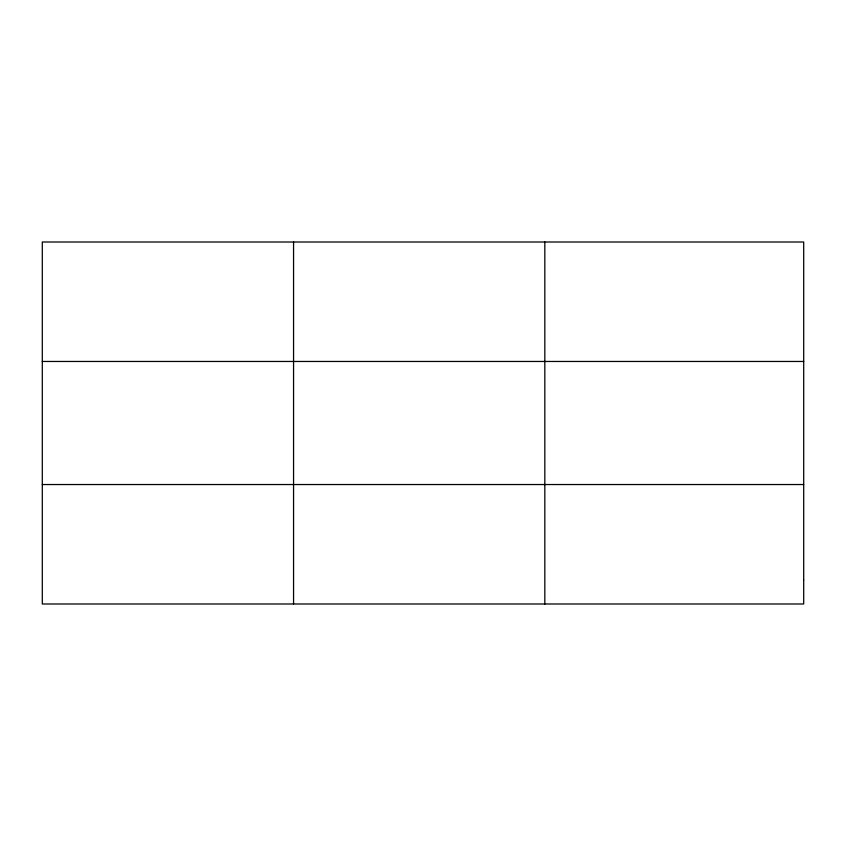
<?xml version="1.0" encoding="UTF-8"?>
<svg xmlns="http://www.w3.org/2000/svg" width="846" height="846" viewBox="0 0 846 846"><rect width="100%" height="100%" fill="white"/><g stroke="black" fill="none" stroke-linecap="round" stroke-linejoin="round"><path stroke-width="1.27" d="M293.562 603.991L293.562 242.009M544.824 603.991L544.824 242.009M42.3 361.464L803.7 361.464M42.3 484.536L803.7 484.536M803.7 580.102L803.7 603.991L42.3 603.991L42.3 242.009L803.7 242.009L803.7 580.102"/></g></svg>
